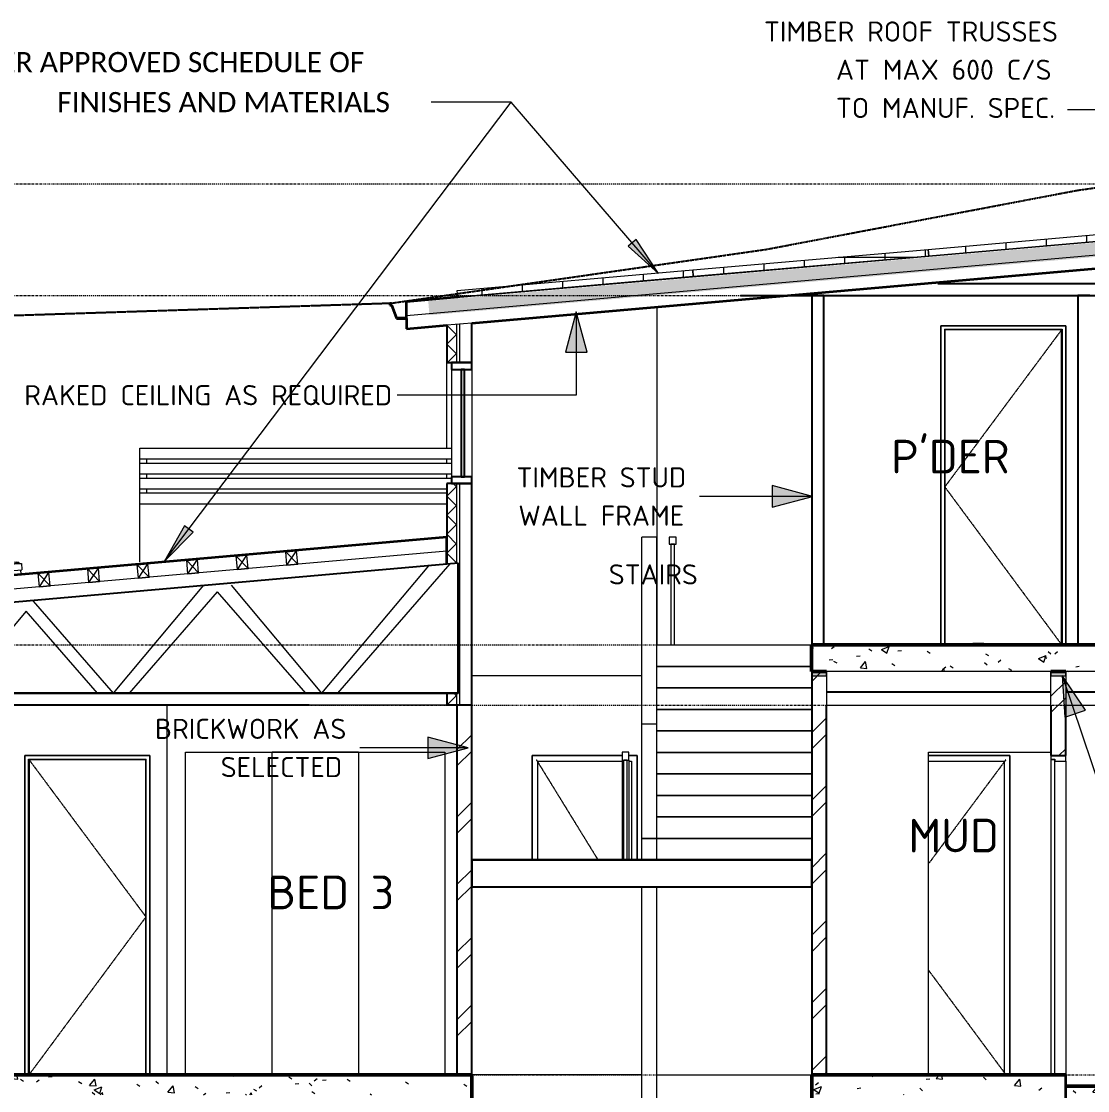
# Model space of a CAD drawing. Header units: millimetres. Extents: x -33161 to -5534, y 27411 to 40678.
# Drawn here: x -21461 to -13526, y 32222 to 40180 of the extents above; entities that cross this region are included whole.
import ezdxf

# ---------------------------------------------------------------- set-up
doc = ezdxf.new("R2010")
doc.units = ezdxf.units.MM
for name, pattern in [('Centre', [30, 12, -6, 6, -6]), ('Dash 2_5mm', [5, 2.5, -2.5]), ('Dashed - Tight 0_18 Pen', [3.46, 1.2, -0.53, 1.2, -0.53])]:
    doc.linetypes.add(name, pattern=pattern)
for name, color, linetype, lineweight in [('A-DETL', 90, 'Continuous', 9), ('A-DETL-GENF', 92, 'Continuous', 9), ('A-DETL-MEDM', 33, 'Continuous', 25), ('A-DETL-THIN', 151, 'Continuous', 9), ('A-DETL-WIDE', 214, 'Continuous', 50), ('A-DOOR', 31, 'Continuous', 9), ('A-DOOR-FRAM', 31, 'Continuous', 18), ('A-FLOR', 192, 'Continuous', 9), ('A-FLOR-HRAL', 11, 'Continuous', 9), ('A-FLOR-LEVL', 51, 'Continuous', 9), ('A-FLOR-MCUT', 51, 'Continuous', 9), ('A-FLOR-PATT', 8, 'Continuous', 35), ('A-GENM', 13, 'Continuous', 9), ('A-GLAZ', 151, 'Continuous', 9), ('A-ROOF', 132, 'Continuous', 9), ('A-ROOF-MCUT', 132, 'Continuous', 35), ('A-WALL', 113, 'Continuous', 9), ('A-WALL-PATT', 111, 'Continuous', 25), ('E-ELEC-FIXT', 91, 'Continuous', 9), ('G-ANNO-TEXT', 231, 'Continuous', 9), ('I-WALL', 2, 'Continuous', 9), ('P-SANR-FIXT', 6, 'Continuous', 9), ('S-STRS', 31, 'Continuous', 9)]:
    doc.layers.add(name, color=color, linetype=linetype, lineweight=lineweight)
doc.styles.add('Calibri', font='calibri.ttf', dxfattribs={"height": 150})
doc.styles.add('ISOCPEUR_1', font='ISOCPEUR.ttf', dxfattribs={"height": 250})
doc.styles.add('ISOCPEUR_2', font='ISOCPEUR.ttf', dxfattribs={"height": 150})
pattern_1 = [(45, (-15932.94, 33024.34), (-251.447, 251.447), []), (45, (-15932.94, 33405.34), (-251.447, 251.447), [])]
pattern_2 = [(50, (-15932.94, 33024.34), (582.99, -51.005), [60.96, -670.56]), (355, (-15932.94, 33024.34), (-112.777, 611.38), [48.768, -536.448]), (100.451, (-15884.36, 33020.1), (470.216, 560.373), [51.808, -569.888]), (46.184, (-15932.94, 33186.9), (867.453, -134.537), [91.44, -1005.84]), (96.636, (-15860.65, 33175.7), (759.69, 791.77), [77.71, -854.83]), (351.184, (-15932.9, 33186.9), (759.7, 791.76), [73.15, -804.67]), (21, (-15851.66, 33146.26), (485.166, -327.249), [60.96, -670.56]), (326, (-15851.66, 33146.26), (197.767, 589.4), [48.768, -536.448]), (71.451, (-15811.23, 33119), (682.934, 262.148), [51.808, -569.888]), (37.5, (-15932.94, 33024.34), (9.883, 270.576), [26.822, -503.123, 26.822, -1056.234]), (37.5, (-15932.94, 33024.34), (9.883, 270.576), [-556.768, -517.754, 26.822, -511.658]), (7.5, (-15932.94, 33024.34), (213.8225, 320.578), [26.822, -283.667, 26.822, -696.163]), (7.5, (-15932.94, 33024.34), (213.8225, 320.578), [-337.312, -490.931, 26.822, -178.41]), (327.5, (-16114.2, 33024.34), (433.891, -18.3325), [26.822, -176.378, 26.822, -1448.41]), (327.5, (-16114.2, 33024.34), (433.891, -18.3325), [-230.022, -607.162, 26.822, -814.426]), (317.5, (-16195.48, 33024.34), (474.014, 81.365), [26.822, -237.338, 26.822, -991.616]), (317.5, (-16195.48, 33024.34), (474.014, 81.365), [-290.982, -394.208, 26.822, -570.586])]
pattern_3 = [(0, (-15932.94, 33024.34), (0, 300), []), (90, (-15932.94, 33024.34), (-300, 2e-14), [])]

# ---------------------------------------------------------------- blocks, each defined once
blk = doc.blocks.new('Single - Timber Frame  - 870x2400-2599501-Section A-A')
at = {"layer": 'A-DOOR', "lineweight": 18}
for p, q in [((-13799.5, 34685), (-13799.5, 32345)), ((-13769.5, 34685), (-13799.5, 34685)), ((-13769.5, 32345), (-13769.5, 34685)), ((-13799.5, 32345), (-13769.5, 32345))]:
    blk.add_line(p, q, dxfattribs=at)
at = {"layer": 'A-DOOR-FRAM'}
for p, q in [((-13689.5, 34715), (-13799.5, 34715)), ((-13799.5, 34715), (-13799.5, 34688)), ((-13689.5, 34673), (-13689.5, 34715)), ((-13799.5, 34688), (-13769.5, 34688)), ((-13769.5, 34688), (-13769.5, 34673)), ((-13769.5, 34673), (-13689.5, 34673))]:
    blk.add_line(p, q, dxfattribs=at)
at = {"layer": 'A-DOOR-FRAM', "lineweight": 9}
for p, q in [((-13799.5, 34688), (-13799.5, 34685)), ((-13689.5, 34673), (-13689.5, 32340)), ((-13799.5, 32345), (-13799.5, 32340)), ((-13769.5, 32345), (-13769.5, 32340))]:
    blk.add_line(p, q, dxfattribs=at)
blk = doc.blocks.new('Single - Timber Frame  - 870x2400-2599487-Section A-A')
at = {"layer": 'A-DOOR', "linetype": 'Dashed - Tight 0_18 Pen'}
for p, q in [((-14134.5, 34685), (-14709.5, 33911.7)), ((-14709.5, 33116.6), (-14134.5, 32340))]:
    blk.add_line(p, q, dxfattribs=at)
at = {"layer": 'A-DOOR'}
blk.add_line((-14709.5, 32345), (-14146.5, 32345), dxfattribs=at)
at = {"layer": 'A-DOOR-FRAM', "lineweight": 9}
for p, q in [((-14104.5, 34715), (-14709.5, 34715)), ((-14104.5, 32340), (-14104.5, 34715)), ((-14709.5, 34673), (-14146.5, 34673)), ((-14146.5, 34673), (-14146.5, 32340))]:
    blk.add_line(p, q, dxfattribs=at)
blk = doc.blocks.new('Single - Timber Frame  - 870x2400-2599564-Section A-A')
at = {"layer": 'A-DOOR', "linetype": 'Dashed - Tight 0_18 Pen'}
for p, q in [((-13719.5, 37885), (-14589.5, 36715)), ((-14589.5, 36715), (-13719.5, 35540))]:
    blk.add_line(p, q, dxfattribs=at)
at = {"layer": 'A-DOOR'}
for p, q in [((-14589.5, 37885), (-14589.5, 35545)), ((-13719.5, 37885), (-14589.5, 37885)), ((-13719.5, 35545), (-13719.5, 37885)), ((-14589.5, 35545), (-14379.5, 35545)), ((-14299.5, 35545), (-13719.5, 35545))]:
    blk.add_line(p, q, dxfattribs=at)
at = {"layer": 'A-DOOR-FRAM', "lineweight": 9}
for p, q in [((-14619.5, 37915), (-14619.5, 35540)), ((-13689.5, 37915), (-14619.5, 37915)), ((-14592.5, 37888), (-14592.5, 35540)), ((-14592.5, 37888), (-13716.5, 37888)), ((-13716.5, 37888), (-13716.5, 35540)), ((-13689.5, 35540), (-13689.5, 37915)), ((-14577.5, 35545), (-14577.5, 35540)), ((-13731.5, 35545), (-13731.5, 35540))]:
    blk.add_line(p, q, dxfattribs=at)
blk = doc.blocks.new('VELUX FS   deck mounted   fixed - C01-1726125-Section A-A')
at = {"layer": 'A-GLAZ'}
for p, q in [((-22028.9, 36100.2), (-21479.9, 36148.3)), ((-22027.8, 36098.2), (-21480.7, 36146.1)), ((-21500.7, 36155.3), (-22009.6, 36110.8)), ((-21500.7, 36155.3), (-22009.6, 36110.8)), ((-21480.7, 36146.1), (-21462.3, 36145.8)), ((-21480.1, 36151.5), (-21479.9, 36148.3)), ((-21461.4, 36145), (-21457.4, 36099.1)), ((-21434.5, 36068.4), (-22059.8, 36013.7)), ((-22046.6, 36093.8), (-22042.6, 36047.9)), ((-22027.8, 36098.2), (-22045.8, 36094.8)), ((-22041.1, 36046.7), (-21458.6, 36097.7)), ((-22029.2, 36103.4), (-22028.9, 36100.2)), ((-21468.2, 36096.9), (-21465.5, 36065.7)), ((-21434.5, 36068.4), (-21434.3, 36066.3)), ((-22059.8, 36013.7), (-22059.6, 36011.6)), ((-22031.5, 36047.7), (-22028.8, 36016.4))]:
    blk.add_line(p, q, dxfattribs=at)
for points in [[(-21506.2, 36154.6), (-21502.3, 36155.3), (-21498.2, 36155.6), (-21494.2, 36155.5)], [(-21506.2, 36154.6), (-21502.3, 36155.3), (-21494.2, 36156), (-21486.2, 36154.9), (-21482.3, 36153.9)], [(-21479.9, 36148.3), (-21479.8, 36148.1), (-21479.9, 36147.7), (-21480, 36147.1), (-21480.3, 36146.6), (-21480.5, 36146.2), (-21480.7, 36146.1)], [(-21462.3, 36145.8), (-21462.2, 36145.8), (-21462.1, 36145.8), (-21461.9, 36145.7), (-21461.7, 36145.6), (-21461.5, 36145.4), (-21461.4, 36145.2), (-21461.4, 36145), (-21461.4, 36145)], [(-22045.8, 36094.8), (-22045.9, 36094.8), (-22046, 36094.7), (-22046.2, 36094.6), (-22046.4, 36094.4), (-22046.5, 36094.2), (-22046.6, 36094), (-22046.6, 36093.8), (-22046.6, 36093.8)], [(-22028.9, 36100.2), (-22028.9, 36100), (-22028.8, 36099.6), (-22028.6, 36099.1), (-22028.2, 36098.6), (-22027.9, 36098.4), (-22027.8, 36098.2)], [(-22004.1, 36111), (-22008.1, 36111.1), (-22016.2, 36110.3), (-22023.8, 36107.9), (-22027.6, 36106.2)], [(-22016.1, 36109.9), (-22012.1, 36110.7), (-22008.1, 36111.1), (-22004.1, 36111)]]:
    blk.add_open_spline(points, degree=3, dxfattribs=at)
for points, knots in [([(-21482.3, 36153.9), (-21482, 36153.9), (-21481.7, 36153.8), (-21481.3, 36153.5), (-21481, 36153.3), (-21480.8, 36153), (-21480.5, 36152.7), (-21480.3, 36152.2), (-21480.2, 36151.7), (-21480.1, 36151.5)], [0, 0, 0, 0, 0.2, 0.3, 0.4, 0.5, 0.6, 0.8, 1, 1, 1, 1]), ([(-22027.6, 36106.2), (-22027.8, 36106.1), (-22028.1, 36106), (-22028.4, 36105.7), (-22028.7, 36105.4), (-22028.9, 36105.1), (-22029.1, 36104.7), (-22029.2, 36104.1), (-22029.2, 36103.7), (-22029.2, 36103.4)], [0, 0, 0, 0, 0.2, 0.3, 0.4, 0.5, 0.6, 0.8, 1, 1, 1, 1]), ([(-21457.4, 36099.1), (-21457.4, 36099), (-21457.4, 36098.8), (-21457.4, 36098.6), (-21457.5, 36098.4), (-21457.6, 36098.3), (-21457.7, 36098.1), (-21457.8, 36098), (-21457.9, 36097.9), (-21458.1, 36097.8), (-21458.2, 36097.7), (-21458.4, 36097.7), (-21458.5, 36097.7), (-21458.6, 36097.7)], [0, 0, 0, 0, 0.0909091, 0.1363636, 0.1818182, 0.2272727, 0.2727273, 0.3181818, 0.3636364, 0.4090909, 0.4545455, 0.5, 0.5454545, 0.5454545, 0.5454545, 0.5454545]), ([(-22042.6, 36047.9), (-22042.6, 36047.8), (-22042.5, 36047.6), (-22042.4, 36047.4), (-22042.3, 36047.3), (-22042.2, 36047.1), (-22042.1, 36047), (-22042, 36046.9), (-22041.8, 36046.8), (-22041.6, 36046.8), (-22041.5, 36046.7), (-22041.3, 36046.7), (-22041.2, 36046.7), (-22041.1, 36046.7)], [0, 0, 0, 0, 0.0909091, 0.1363636, 0.1818182, 0.2272727, 0.2727273, 0.3181818, 0.3636364, 0.4090909, 0.4545455, 0.5, 0.5454545, 0.5454545, 0.5454545, 0.5454545])]:
    blk.add_open_spline(points, degree=3, knots=knots, dxfattribs=at)
blk = doc.blocks.new('3 panel robe door _stretchable_ - 2400-2341026-Section A-A')
at = {"layer": 'A-DOOR'}
for p, q in [((-18952.8, 34740), (-19596.1, 34740)), ((-19596.1, 32340), (-19596.1, 34740)), ((-18952.8, 34740), (-18952.8, 32340))]:
    blk.add_line(p, q, dxfattribs=at)
blk = doc.blocks.new('Single - Timber Frame  - 720x2400-1926410-Section A-A')
at = {"layer": 'A-DOOR', "linetype": 'Dashed - Tight 0_18 Pen'}
blk.add_line((-17629.5, 34685), (-17171, 33940), dxfattribs=at)
at = {"layer": 'A-DOOR-FRAM', "lineweight": 9}
for p, q in [((-16989.5, 34715), (-17659.5, 34715)), ((-17659.5, 34715), (-17659.5, 33940)), ((-16879.5, 34715), (-16939.5, 34715)), ((-16879.5, 33940), (-16879.5, 34715)), ((-17617.5, 34673), (-16989.5, 34673)), ((-17617.5, 33940), (-17617.5, 34673)), ((-16939.5, 34673), (-16921.5, 34673)), ((-16921.5, 34673), (-16921.5, 33940))]:
    blk.add_line(p, q, dxfattribs=at)
blk = doc.blocks.new('Single - Timber Frame  - 870x2400-V2-Section A-A')
at = {"layer": 'A-DOOR', "linetype": 'Dashed - Tight 0_18 Pen'}
for p, q in [((-15314.5, 31235), (-14444.5, 30065)), ((-14444.5, 30065), (-15314.5, 28890))]:
    blk.add_line(p, q, dxfattribs=at)
at = {"layer": 'A-DOOR'}
for p, q in [((-14444.5, 31235), (-15314.5, 31235)), ((-15314.5, 31235), (-15314.5, 28895)), ((-14444.5, 28895), (-14444.5, 31235)), ((-15314.5, 28895), (-14444.5, 28895))]:
    blk.add_line(p, q, dxfattribs=at)
at = {"layer": 'A-DOOR-FRAM', "lineweight": 9}
for p, q in [((-14414.5, 31265), (-15344.5, 31265)), ((-15344.5, 31265), (-15344.5, 28890)), ((-15317.5, 28890), (-15317.5, 31238)), ((-15317.5, 31238), (-14441.5, 31238)), ((-14441.5, 28890), (-14441.5, 31238)), ((-14414.5, 28890), (-14414.5, 31265)), ((-15302.5, 28890), (-15302.5, 28895)), ((-14456.5, 28890), (-14456.5, 28895))]:
    blk.add_line(p, q, dxfattribs=at)
blk = doc.blocks.new('Solar Panel_ Face Based - Solar Panel_ Face Based-1931305-Section A-A')
at = {"layer": 'E-ELEC-FIXT'}
h = blk.add_hatch(dxfattribs=at)
h.set_pattern_fill('FP_6', color=256, style=0, pattern_type=2)
h.set_pattern_definition(pattern_3)
h.paths.add_polyline_path([(-18214.5, 38126.5), (-16461.2, 38279.9), (-16465.5, 38329.8), (-18218.8, 38176.4)])
for p, q in [((-18218.8, 38176.4), (-16465.5, 38329.8)), ((-16461.2, 38279.9), (-18214.5, 38126.5)), ((-16465.5, 38329.8), (-16461.2, 38279.9)), ((-18214.5, 38126.5), (-18218.8, 38176.4))]:
    blk.add_line(p, q, dxfattribs=at)
blk = doc.blocks.new('Solar Panel_ Face Based - Solar Panel_ Face Based-V6-Section A-A')
at = {"layer": 'E-ELEC-FIXT'}
h = blk.add_hatch(dxfattribs=at)
h.set_pattern_fill('FP_6', color=256, style=0, pattern_type=2)
h.set_pattern_definition(pattern_3)
h.paths.add_polyline_path([(-16465.5, 38329.8), (-16461.2, 38279.9), (-14707.9, 38433.3), (-14712.2, 38483.1)])
for p, q in [((-16465.5, 38329.8), (-14712.2, 38483.1)), ((-14712.2, 38483.1), (-14707.9, 38433.3)), ((-14707.9, 38433.3), (-16461.2, 38279.9)), ((-16461.2, 38279.9), (-16465.5, 38329.8))]:
    blk.add_line(p, q, dxfattribs=at)
blk = doc.blocks.new('Solar Panel_ Face Based - Solar Panel_ Face Based-V7-Section A-A')
at = {"layer": 'E-ELEC-FIXT'}
h = blk.add_hatch(dxfattribs=at)
h.set_pattern_fill('FP_6', color=256, style=0, pattern_type=2)
h.set_pattern_definition(pattern_3)
h.paths.add_polyline_path([(-14707.9, 38433.3), (-12954.5, 38586.7), (-12958.9, 38636.5), (-14712.2, 38483.1)])
for p, q in [((-14712.2, 38483.1), (-12958.9, 38636.5)), ((-12958.9, 38636.5), (-12954.5, 38586.7)), ((-12954.5, 38586.7), (-14707.9, 38433.3)), ((-14707.9, 38433.3), (-14712.2, 38483.1))]:
    blk.add_line(p, q, dxfattribs=at)
blk = doc.blocks.new('3 PANEL 2 transom - FFF0946-1778814-Section A-A')
at = {"layer": 'A-GLAZ', "lineweight": 25}
for p, q in [((-18109.5, 37640), (-18259.5, 37640)), ((-18259.5, 37640), (-18259.5, 37590)), ((-18109.5, 37590), (-18109.5, 37640)), ((-18259.5, 37590), (-18109.5, 37590)), ((-18164.5, 37590), (-18189.5, 37590)), ((-18189.5, 37590), (-18189.5, 36790)), ((-18164.5, 36790), (-18164.5, 37590)), ((-18109.5, 36790), (-18259.5, 36790)), ((-18259.5, 36790), (-18259.5, 36740)), ((-18189.5, 36790), (-18164.5, 36790)), ((-18109.5, 36740), (-18109.5, 36790)), ((-18259.5, 36740), (-18109.5, 36740))]:
    blk.add_line(p, q, dxfattribs=at)
at = {"layer": 'A-GLAZ'}
for p, q in [((-18259.5, 37590), (-18259.5, 36790)), ((-18109.5, 37590), (-18109.5, 36790))]:
    blk.add_line(p, q, dxfattribs=at)
blk = doc.blocks.new('Timber_Screen_Adjustable_21388 - Type 1-2542742-Section A-A')
at = {"layer": 'A-GENM'}
for p, q in [((-20579.4, 36924), (-20579.4, 37004)), ((-20579.4, 37004), (-18259.5, 37004)), ((-20579.4, 36924), (-18259.5, 36924)), ((-20579.4, 36892.7), (-20579.4, 36924)), ((-20529.4, 36924), (-20529.4, 36892.7)), ((-20579.4, 36812.7), (-20579.4, 36892.7)), ((-20579.4, 36892.7), (-18259.5, 36892.7)), ((-20579.4, 36812.7), (-18259.5, 36812.7)), ((-20579.4, 36781.3), (-20579.4, 36812.7)), ((-20579.4, 36701.3), (-20579.4, 36781.3)), ((-20579.4, 36781.3), (-18259.5, 36781.3)), ((-20529.4, 36812.7), (-20529.4, 36781.3)), ((-20579.4, 36701.3), (-18294.5, 36701.3)), ((-20579.4, 36670), (-20579.4, 36701.3)), ((-20529.4, 36701.3), (-20529.4, 36670)), ((-20579.4, 36590), (-20579.4, 36670)), ((-20579.4, 36670), (-18294.5, 36670)), ((-20579.4, 36590), (-18294.5, 36590))]:
    blk.add_line(p, q, dxfattribs=at)
blk = doc.blocks.new('tile grate 80 - 1000x80-2561614-Section A-A')
at = {"layer": 'P-SANR-FIXT'}
for p, q in [((-14379.5, 35541), (-14388, 35541)), ((-14379.5, 35551), (-14299.5, 35551)), ((-14379.5, 35540), (-14379.5, 35551)), ((-14299.5, 35540), (-14299.5, 35551)), ((-14289.5, 35541), (-14299.5, 35541))]:
    blk.add_line(p, q, dxfattribs=at)
blk = doc.blocks.new('Railing - 25mm-2601266-Section A-A')
at = {"layer": 'A-FLOR-HRAL'}
for p, q in [((-16977, 33940), (-16977, 34680.6)), ((-16952, 34680.6), (-16977, 34680.6)), ((-16952, 33940), (-16952, 34680.6))]:
    blk.add_line(p, q, dxfattribs=at)
blk = doc.blocks.new('Railing - Railing-2600954-Section A-A')
blk.add_blockref('Railing - 25mm-2601266-Section A-A', (0, 0))
blk = doc.blocks.new('Top Rail Type - Top Rail_Internal_-2601176-Section A-A')
at = {"layer": 'A-FLOR-HRAL'}
for p, q in [((-16939.5, 34740), (-16989.5, 34740)), ((-16989.5, 34740), (-16989.5, 34680.6)), ((-16939.5, 34680.6), (-16939.5, 34740)), ((-16989.5, 34680.6), (-16939.5, 34680.6)), ((-16989.5, 34680.6), (-16989.5, 33940)), ((-16939.5, 34680.6), (-16939.5, 33940))]:
    blk.add_line(p, q, dxfattribs=at)
blk = doc.blocks.new('Railing - 25mm-1549699-Section A-A')
at = {"layer": 'A-FLOR-HRAL'}
for p, q in [((-16627, 36290), (-16627, 35540)), ((-16602, 36290), (-16627, 36290)), ((-16602, 35540), (-16602, 36290)), ((-16627, 35540), (-16602, 35540))]:
    blk.add_line(p, q, dxfattribs=at)
blk = doc.blocks.new('Railing - Railing-2601280-Section A-A')
blk.add_blockref('Railing - 25mm-1549699-Section A-A', (0, 0))
blk = doc.blocks.new('Top Rail Type - Top Rail_Internal_-2601392-Section A-A')
at = {"layer": 'A-FLOR-HRAL'}
for p, q in [((-16639.5, 36340), (-16639.5, 36290)), ((-16589.5, 36340), (-16639.5, 36340)), ((-16639.5, 36290), (-16589.5, 36290)), ((-16589.5, 36290), (-16589.5, 36340))]:
    blk.add_line(p, q, dxfattribs=at)

msp = doc.modelspace()

# ---------------------------------------------------------------- hatches: boundary and pattern name
at = {"layer": 'A-DETL-GENF'}
h = msp.add_hatch(dxfattribs=at)
h.set_pattern_fill('FP_8', style=0, pattern_type=2)
h.set_pattern_definition([(5, (-7818.47, 40630.01), (8.7156, -99.6195), [80, -290]), (95, (-7730.06, 40537.36), (-368.592, -32.248), [100, 0, 0, 0]), (185, (-7730.06, 40537.36), (8.7156, -99.6195), [80, -290]), (95, (-7809.75, 40530.4), (-368.592, -32.248), [100, 0, 0, 0]), (56.34, (-7809.754, 40530.392), (983.7628975, 1491.412469), [128.062, -4610.249]), (133.66, (-7730.058, 40537.365), (-1227.798386, 1297.925928), [128.062, -4610.249])])
h.paths.add_polyline_path([(-18424.3, 37993.2), (-8409.5, 38869.4), (-8418.6, 38974), (-18433.5, 38097.8)])
h = msp.add_hatch(dxfattribs=at)
h.set_pattern_fill('FP_10', style=0, pattern_type=2)
h.set_pattern_definition([(5, (-17053.21, 38052.21), (8.7156, -99.6195), [80, -290]), (95, (-16964.8, 37959.57), (-368.592, -32.248), [100, 0, 0, 0]), (185, (-16964.8, 37959.57), (8.7156, -99.6195), [80, -290]), (95, (-17044.5, 37952.6), (-368.592, -32.248), [100, 0, 0, 0]), (56.34, (-17044.492, 37952.592), (983.7628975, 1491.412469), [128.062, -4610.249]), (133.66, (-16964.796, 37959.565), (-1227.798386, 1297.925928), [128.062, -4610.249])])
h.paths.add_polyline_path([(-25649.5, 35592.8), (-19315.6, 36147), (-19324.7, 36251.6), (-25658.6, 35697.4)])
h = msp.add_hatch(dxfattribs=at)
h.set_pattern_fill('FP_2', style=0, pattern_type=2)
h.set_pattern_definition(pattern_2)
h.paths.add_polyline_path([(-9059.5, 35340), (-9059.5, 35540), (-15580.8, 35540), (-15580.8, 35340), (-9174.5, 35340)])
for points in [[(-15579.5, 35340), (-15579.5, 35310), (-15469.5, 35310), (-15469.5, 35340)], [(-13799.5, 35340), (-13799.5, 35310), (-13689.5, 35310), (-13689.5, 35340)]]:
    msp.add_hatch(color=8, dxfattribs=at).paths.add_polyline_path(points)
h = msp.add_hatch(dxfattribs=at)
h.set_pattern_fill('FP_2', style=0, pattern_type=2)
h.set_pattern_definition(pattern_2)
h.paths.add_polyline_path([(-25039.1, 32110), (-25039.1, 32190), (-24299.5, 32190), (-24299.5, 32110), (-24029.5, 32110), (-24029.5, 32190), (-18219.5, 32190), (-18219.5, 32110), (-18109.5, 32110), (-18109.5, 32340), (-25029.5, 32340), (-25029.5, 32440), (-25139.5, 32440), (-25139.5, 32340), (-25299.5, 32340), (-25299.5, 32110)])
h = msp.add_hatch(dxfattribs=at)
h.set_pattern_fill('FP_2', style=0, pattern_type=2)
h.set_pattern_definition(pattern_2)
h.paths.add_polyline_path([(-7279.5, 31890), (-7279.5, 32168), (-7560.5, 32168), (-7560.5, 32254), (-13689.5, 32254), (-13689.5, 32340), (-15579.5, 32340), (-15579.5, 32115), (-15469.5, 32115), (-15469.5, 32190), (-13849.5, 32190), (-13849.5, 31938), (-13592.1, 31938), (-13592.1, 32104), (-11619.4, 32104), (-11619.4, 32024), (-11509.4, 32024), (-11509.4, 32104), (-9859.5, 32104), (-9859.5, 32024), (-9589.5, 32024), (-9589.5, 32104), (-8989.5, 32104), (-8989.5, 32024), (-8539.5, 32024), (-8539.5, 32104), (-7710.5, 32104), (-7710.5, 31890)])
at = {"layer": 'A-FLOR-PATT', "lineweight": 9}
h = msp.add_hatch(dxfattribs=at)
h.set_pattern_fill('FP_2', color=256, style=0, pattern_type=2)
h.set_pattern_definition(pattern_2)
h.paths.add_polyline_path([(-15579.5, 35340), (-9059, 35340), (-9059, 35540), (-15579.5, 35540)])
h = msp.add_hatch(dxfattribs=at)
h.set_pattern_fill('FP_2', color=256, style=0, pattern_type=2)
h.set_pattern_definition(pattern_2)
h.paths.add_polyline_path([(-25039.1, 32140), (-25039.1, 32190), (-24299.5, 32190), (-24299.5, 32140), (-24029.5, 32140), (-24029.5, 32190), (-18219.5, 32190), (-18219.5, 32140), (-18109.5, 32140), (-18109.5, 32340), (-25139.5, 32340), (-25139.5, 32140)])
h.paths.add_polyline_path([(-15469.5, 32140), (-15469.5, 32190), (-13849.5, 32190), (-13849.5, 32140), (-13689.5, 32140), (-13689.5, 32340), (-15579.5, 32340), (-15579.5, 32140)])
at = {"layer": 'A-WALL-PATT', "lineweight": 9}
h = msp.add_hatch(dxfattribs=at)
h.set_pattern_fill('FP_7', color=256, angle=-135, style=0, pattern_type=2)
h.set_pattern_definition([(315, (-18294.46, 36503.89), (70.711, 70.711), []), (45, (-18294.46, 36503.89), (-70.711, 70.711), [])])
h.paths.add_polyline_path([(-18294.5, 35090), (-18219.5, 35090), (-18219.5, 35180), (-18294.5, 35180)])
h.paths.add_polyline_path([(-18294.5, 36139.2), (-18219.5, 36146.5), (-18219.5, 36740), (-18294.5, 36740), (-18294.5, 36146.5)])
h.paths.add_polyline_path([(-18219.5, 37640), (-18219.5, 37924.3), (-18294.5, 37917.8), (-18294.5, 37640)])
h = msp.add_hatch(dxfattribs=at)
h.set_pattern_fill('FP_1', color=256, style=0, pattern_type=2)
h.set_pattern_definition(pattern_1)
h.paths.add_polyline_path([(-15469.5, 32340), (-15469.5, 35340), (-15579.5, 35340), (-15579.5, 32340)])
h = msp.add_hatch(dxfattribs=at)
h.set_pattern_fill('FP_1', color=256, style=0, pattern_type=2)
h.set_pattern_definition(pattern_1)
h.paths.add_polyline_path([(-13689.5, 34715), (-13689.5, 35340), (-13799.5, 35340), (-13799.5, 34715)])
h = msp.add_hatch(dxfattribs=at)
h.set_pattern_fill('FP_1', color=256, style=0, pattern_type=2)
h.set_pattern_definition(pattern_1)
h.paths.add_polyline_path([(-18109.5, 32340), (-18109.5, 35090), (-18219.5, 35090), (-18219.5, 32340)])
at = {"layer": 'G-ANNO-TEXT'}
for points in [[(-16720.7, 38303.7), (-16886.3, 38557), (-16946.2, 38505.5)], [(-17332.1, 38018), (-17412.5, 37718), (-17251.7, 37718)], [(-15573.3, 36644.6), (-15873.3, 36725), (-15873.3, 36564.3)], [(-20396.1, 36162.6), (-20183.8, 36378.2), (-20246.9, 36425.8)], [(-13714.6, 35312.5), (-13695.7, 35002.5), (-13543.2, 35053.5)], [(-18136.7, 34773.3), (-18436.7, 34853.7), (-18436.7, 34693)]]:
    msp.add_hatch(color=7, dxfattribs=at).paths.add_polyline_path(points)

# ---------------------------------------------------------------- linework, layer by layer
at = {"layer": 'A-DETL', "linetype": 'Dash 2_5mm', "lineweight": 25}
for p, q in [((-10891.4, 39301.2), (-13599.5, 38920.6)), ((-13599.5, 38920.6), (-15918.1, 38480.6)), ((-15918.1, 38480.6), (-18700, 38081.3)), ((-18700, 38081.3), (-23162.6, 37935.8))]:
    msp.add_line(p, q, dxfattribs=at)
at = {"layer": 'A-DETL'}
for p, q in [((-13799.5, 35340), (-15469.5, 35340)), ((-15469.5, 35340), (-15469.5, 35090)), ((-13799.5, 35090), (-13799.5, 35340)), ((-13689.5, 35340), (-13689.5, 35090)), ((-9174.5, 35340), (-13689.5, 35340)), ((-15469.5, 35090), (-13799.5, 35090)), ((-13689.5, 35090), (-9174.5, 35090))]:
    msp.add_line(p, q, dxfattribs=at)
at = {"layer": 'A-DETL', "lineweight": 25}
for p, q in [((-15469.5, 35190), (-13799.5, 35190)), ((-13689.5, 35190), (-9174.5, 35190))]:
    msp.add_line(p, q, dxfattribs=at)
at = {"layer": 'A-DETL-MEDM'}
for p, q in [((-14640.8, 38230), (-9149.5, 38230)), ((-16109.5, 38140), (-9149.5, 38140)), ((-18210.8, 36146.5), (-25030.8, 35549.9)), ((-18210.8, 35180), (-18210.8, 36146.5)), ((-25030.8, 35180), (-18210.8, 35180)), ((-18209.5, 35180), (-24909.5, 35180)), ((-19319.5, 35090), (-24909.5, 35090))]:
    msp.add_line(p, q, dxfattribs=at)
at = {"layer": 'A-DETL-THIN'}
for p, q in [((-19105.9, 35180), (-18270.2, 36141.3)), ((-19225.1, 35180), (-18430.2, 36127.3)), ((-20776.4, 35180), (-20102.8, 35982.8)), ((-19225.1, 35180), (-19898.7, 35982.8)), ((-20657.1, 35180), (-20000.7, 35935.1)), ((-19344.4, 35180), (-20000.7, 35935.1)), ((-20776.4, 35180), (-21372.1, 35865.3)), ((-21425.6, 35789.7), (-21937.3, 35180)), ((-20895.6, 35180), (-21425.6, 35789.7)), ((-15469.5, 35340), (-15579.5, 35340)), ((-15579.5, 35340), (-15579.5, 35310)), ((-15469.5, 35310), (-15469.5, 35340)), ((-13689.5, 35340), (-13799.5, 35340)), ((-13799.5, 35340), (-13799.5, 35310)), ((-13689.5, 35310), (-13689.5, 35340)), ((-15579.5, 35310), (-15469.5, 35310)), ((-13799.5, 35310), (-13689.5, 35310)), ((-13689.5, 32254), (-13689.5, 32340))]:
    msp.add_line(p, q, dxfattribs=at)
at = {"layer": 'A-DETL-WIDE'}
for p, q in [((-9059.5, 35540), (-15580.8, 35540)), ((-15580.8, 35540), (-15580.8, 35340)), ((-15580.8, 35340), (-15469.5, 35340)), ((-13799.5, 35340), (-13689.5, 35340)), ((-18109.5, 32340), (-25029.5, 32340)), ((-18109.5, 32110), (-18109.5, 32340)), ((-13689.5, 32340), (-15579.5, 32340)), ((-15579.5, 32340), (-15579.5, 32115)), ((-7560.5, 32254), (-13689.5, 32254))]:
    msp.add_line(p, q, dxfattribs=at)
at = {"layer": 'A-FLOR'}
for p, q in [((-16734.5, 35540), (-16627, 35540)), ((-16602, 35540), (-15579.9, 35540)), ((-16734.5, 32340), (-15579.5, 32340)), ((-14709.5, 32341), (-14146.5, 32341))]:
    msp.add_line(p, q, dxfattribs=at)
at = {"layer": 'A-FLOR', "lineweight": 35}
for p, q in [((-9059, 35540), (-15579.5, 35540)), ((-15579.5, 35540), (-15579.5, 35340)), ((-13599.5, 35541), (-15489.9, 35541)), ((-15489.9, 35541), (-15489.9, 35540)), ((-13599.5, 35540), (-13599.5, 35541)), ((-15579.5, 35340), (-15469.5, 35340)), ((-13799.5, 35340), (-13689.5, 35340)), ((-18219.5, 32340), (-25139.5, 32340)), ((-18109.5, 32140), (-18109.5, 32340)), ((-13689.5, 32340), (-15579.5, 32340)), ((-15579.5, 32340), (-15579.5, 32140)), ((-13689.5, 32140), (-13689.5, 32340))]:
    msp.add_line(p, q, dxfattribs=at)
at = {"layer": 'A-FLOR-LEVL', "linetype": 'Centre'}
for p, q in [((-32780.5, 38970), (-5543, 38970)), ((-32780.5, 38140), (-5543, 38140)), ((-32780.5, 35540), (-5543, 35540)), ((-32780.5, 35090), (-5543, 35090)), ((-32780.5, 32340), (-5543, 32340))]:
    msp.add_line(p, q, dxfattribs=at)
at = {"layer": 'A-FLOR-MCUT'}
msp.add_line((-18109.5, 32340), (-18219.5, 32340), dxfattribs=at)
at = {"layer": 'A-ROOF'}
for p, q in [((-18594.5, 38092.3), (-8409.5, 38983.4)), ((-18594.5, 37991.9), (-8409.5, 38883)), ((-25899.5, 35674.6), (-18294.5, 36340)), ((-25899.5, 35574.2), (-18294.5, 36239.6))]:
    msp.add_line(p, q, dxfattribs=at)
at = {"layer": 'A-ROOF', "lineweight": 35}
for p, q in [((-18109.5, 37934), (-9194.5, 38713.9)), ((-18214.5, 38126.5), (-18594.5, 38093.3)), ((-18594.5, 37968.4), (-18594.5, 37891.5)), ((-18594.5, 37891.5), (-18294.5, 37917.8)), ((-18294.5, 36341), (-25899.5, 35675.6)), ((-18294.5, 36139.2), (-18294.5, 36341))]:
    msp.add_line(p, q, dxfattribs=at)
at = {"layer": 'A-ROOF-MCUT'}
for p, q in [((-18706.8, 38080.6), (-18719.5, 38080.6)), ((-18719.5, 38080.6), (-18719.5, 38067.9)), ((-18719.5, 38067.9), (-18706.8, 38067.9)), ((-18716.3, 38071.1), (-18716.3, 38077.4)), ((-18716.3, 38077.4), (-18706.8, 38077.4)), ((-18704.4, 38071.1), (-18716.3, 38071.1)), ((-18706.8, 38077.4), (-18706.8, 38080.6)), ((-18706.8, 38067.9), (-18668.7, 37968.4)), ((-18666.3, 37971.6), (-18704.4, 38071.1)), ((-18594.5, 38093.3), (-18597.6, 38093.3)), ((-18597.6, 38093.3), (-18597.6, 37971.6)), ((-18594.5, 37968.4), (-18594.5, 38093.3)), ((-18668.7, 37968.4), (-18594.5, 37968.4)), ((-18597.6, 37971.6), (-18666.3, 37971.6))]:
    msp.add_line(p, q, dxfattribs=at)
at = {"layer": 'A-WALL'}
for p, q in [((-16729.5, 35540), (-16729.5, 38054.7)), ((-18109.5, 37934), (-18294.5, 37917.8)), ((-18219.5, 37640), (-18219.5, 37924.3)), ((-18199.5, 37640), (-18199.5, 37926.1)), ((-18294.5, 37004), (-18294.5, 37640)), ((-18294.5, 36892.7), (-18294.5, 36924)), ((-18294.5, 36781.3), (-18294.5, 36812.7)), ((-18219.5, 36145.8), (-18219.5, 36740)), ((-18199.5, 35090), (-18199.5, 36740)), ((-20579.5, 36156.4), (-20579.5, 36590)), ((-16844.5, 33940), (-16844.5, 36340)), ((-16729.5, 36340), (-16844.5, 36340)), ((-16734.5, 36340), (-16734.5, 33940)), ((-16844.5, 35310), (-18109.5, 35310)), ((-18219.5, 35090), (-18219.5, 35180)), ((-20379.5, 35090), (-21559.5, 35090)), ((-16734.5, 34948.2), (-16844.5, 34948.2)), ((-21434.5, 32340), (-21434.5, 34715)), ((-21434.5, 34715), (-20504.5, 34715)), ((-20504.5, 34715), (-20504.5, 32340)), ((-17659.5, 33940), (-17659.5, 34715)), ((-17659.5, 34715), (-16989.5, 34715)), ((-16939.5, 34715), (-16879.5, 34715)), ((-16879.5, 34715), (-16879.5, 33940)), ((-14709.5, 32340), (-14709.5, 34740)), ((-14709.5, 34740), (-13799.5, 34740)), ((-14709.5, 34715), (-14104.5, 34715)), ((-14104.5, 34715), (-14104.5, 32340)), ((-16734.5, 33739), (-16734.5, 30615)), ((-16844.5, 30615), (-16844.5, 33600.9))]:
    msp.add_line(p, q, dxfattribs=at)
at = {"layer": 'A-WALL', "lineweight": 25}
for p, q in [((-18294.5, 37917.8), (-18294.5, 37640)), ((-18109.5, 37640), (-18109.5, 37934)), ((-18294.5, 37640), (-18109.5, 37640)), ((-18294.5, 36740), (-18294.5, 36139.2)), ((-18109.5, 36740), (-18294.5, 36740)), ((-18109.5, 35090), (-18109.5, 36740)), ((-15579.5, 35340), (-15579.5, 32340)), ((-18294.5, 35180), (-18294.5, 35090)), ((-18109.5, 35090), (-18294.5, 35090)), ((-18219.5, 35090), (-18219.5, 32340)), ((-18109.5, 32340), (-18109.5, 35090)), ((-15469.5, 32340), (-15469.5, 35090)), ((-13799.5, 35090), (-13799.5, 34715)), ((-13689.5, 34715), (-13689.5, 35090)), ((-13799.5, 34715), (-13689.5, 34715))]:
    msp.add_line(p, q, dxfattribs=at)
at = {"layer": 'G-ANNO-TEXT', "color": 7}
for p, q in [((-20396.1, 36162.6), (-17816.7, 39578.9)), ((-17816.7, 39578.9), (-18412.8, 39578.9)), ((-17816.7, 39578.9), (-18412.8, 39578.9)), ((-16720.7, 38303.7), (-17816.7, 39578.9)), ((-13161.6, 39522), (-13675.1, 39522)), ((-16886.3, 38557), (-16946.2, 38505.5)), ((-16720.7, 38303.7), (-16886.3, 38557)), ((-16946.2, 38505.5), (-16720.7, 38303.7)), ((-17332.1, 38018), (-17412.5, 37718)), ((-17251.7, 37718), (-17332.1, 38018)), ((-17332.1, 38018), (-17332.1, 37397.8)), ((-17412.5, 37718), (-17251.7, 37718)), ((-17332.1, 37397.8), (-18663.9, 37397.8)), ((-15573.3, 36644.6), (-15873.3, 36725)), ((-15873.3, 36725), (-15873.3, 36564.3)), ((-15573.3, 36644.6), (-16415.3, 36644.6)), ((-15873.3, 36564.3), (-15573.3, 36644.6)), ((-20246.9, 36425.8), (-20396.1, 36162.6)), ((-20396.1, 36162.6), (-20183.8, 36378.2)), ((-20183.8, 36378.2), (-20246.9, 36425.8)), ((-13714.6, 35312.5), (-13695.7, 35002.5)), ((-13543.2, 35053.5), (-13714.6, 35312.5)), ((-13714.6, 35312.5), (-13060.7, 33356.6)), ((-13695.7, 35002.5), (-13543.2, 35053.5)), ((-18136.7, 34773.3), (-18436.7, 34853.7)), ((-18436.7, 34853.7), (-18436.7, 34693)), ((-18136.7, 34773.3), (-18942.1, 34773.3)), ((-18436.7, 34693), (-18136.7, 34773.3))]:
    msp.add_line(p, q, dxfattribs=at)
at = {"layer": 'I-WALL', "lineweight": 25}
for p, q in [((-15489.9, 38140), (-15579.9, 38140)), ((-15579.9, 38140), (-15579.9, 35540)), ((-15489.9, 35541), (-15489.9, 38140)), ((-13599.5, 38140), (-13599.5, 35541)), ((-13509.5, 38140), (-13599.5, 38140)), ((-15579.9, 35540), (-15579.5, 35540))]:
    msp.add_line(p, q, dxfattribs=at)
at = {"layer": 'I-WALL'}
for p, q in [((-13599.5, 38140), (-15489.9, 38140)), ((-14619.5, 35540), (-14619.5, 37915)), ((-14619.5, 37915), (-13689.5, 37915)), ((-13689.5, 37915), (-13689.5, 35540)), ((-18294.5, 35090), (-20379.5, 35090)), ((-20379.5, 35090), (-20379.5, 32340)), ((-20239.5, 32340), (-20239.5, 34740)), ((-20239.5, 34740), (-18309.5, 34740)), ((-18309.5, 34740), (-18309.5, 32340))]:
    msp.add_line(p, q, dxfattribs=at)
at = {"layer": 'S-STRS'}
for p, q in [((-16734.5, 35380), (-15579.5, 35380)), ((-16734.5, 35379), (-15579.5, 35379)), ((-15579.5, 35379), (-16734.5, 35379)), ((-16734.5, 35220), (-15579.5, 35220)), ((-16734.5, 35219), (-15579.5, 35219)), ((-15579.5, 35219), (-16734.5, 35219)), ((-16734.5, 35060), (-15579.5, 35060)), ((-16734.5, 35059), (-15579.5, 35059)), ((-15579.5, 35059), (-16734.5, 35059)), ((-16734.5, 34900), (-15579.5, 34900)), ((-16734.5, 34899), (-15579.5, 34899)), ((-15579.5, 34899), (-16734.5, 34899)), ((-16734.5, 34740), (-15579.5, 34740)), ((-16734.5, 34739), (-15579.5, 34739)), ((-15579.5, 34739), (-16734.5, 34739)), ((-16734.5, 34580), (-15579.5, 34580)), ((-16734.5, 34579), (-15579.5, 34579)), ((-15579.5, 34579), (-16734.5, 34579)), ((-16734.5, 34420), (-15579.5, 34420)), ((-16734.5, 34419), (-15579.5, 34419)), ((-15579.5, 34419), (-16734.5, 34419)), ((-16734.5, 34260), (-15579.5, 34260)), ((-16734.5, 34259), (-15579.5, 34259)), ((-15579.5, 34259), (-16734.5, 34259)), ((-16844.5, 34100), (-15579.5, 34100)), ((-16844.5, 34099), (-16844.5, 34100)), ((-16844.5, 34099), (-15579.5, 34099)), ((-16844.5, 33940), (-16844.5, 34099)), ((-15579.5, 34099), (-16844.5, 34099)), ((-16844.5, 33600.9), (-16844.5, 33739)), ((-16844.5, 32340), (-18109.5, 32340))]:
    msp.add_line(p, q, dxfattribs=at)
at = {"layer": 'S-STRS', "lineweight": 25}
for p, q in [((-15579.5, 33940), (-18109.5, 33940)), ((-18109.5, 33940), (-18109.5, 33939)), ((-15579.5, 33939), (-18109.5, 33939)), ((-18109.5, 33939), (-18109.5, 33739)), ((-18109.5, 33939), (-15579.5, 33939)), ((-15579.5, 33939), (-15579.5, 33940)), ((-15579.5, 33739), (-15579.5, 33939)), ((-18109.5, 33739), (-15579.5, 33739))]:
    msp.add_line(p, q, dxfattribs=at)

# ---------------------------------------------------------------- block references
at = {"layer": 'A-DOOR'}
for name, p in [('Single - Timber Frame  - 870x2400-2599564-Section A-A', (0, 0)), ('Single - Timber Frame  - 870x2400-V2-Section A-A', (-6090, 3450)), ('3 panel robe door _stretchable_ - 2400-2341026-Section A-A', (0, 0)), ('Single - Timber Frame  - 720x2400-1926410-Section A-A', (0, 0)), ('Single - Timber Frame  - 870x2400-2599487-Section A-A', (0, 0)), ('Single - Timber Frame  - 870x2400-2599501-Section A-A', (0, 0))]:
    msp.add_blockref(name, p, dxfattribs=at)
at = {"layer": 'A-FLOR-HRAL'}
for name in ['Top Rail Type - Top Rail_Internal_-2601392-Section A-A', 'Railing - Railing-2601280-Section A-A', 'Top Rail Type - Top Rail_Internal_-2601176-Section A-A', 'Railing - Railing-2600954-Section A-A']:
    msp.add_blockref(name, (0, 0), dxfattribs=at)
at = {"layer": 'A-GENM'}
msp.add_blockref('Timber_Screen_Adjustable_21388 - Type 1-2542742-Section A-A', (0, 0), dxfattribs=at)
at = {"layer": 'A-GLAZ'}
for name in ['3 PANEL 2 transom - FFF0946-1778814-Section A-A', 'VELUX FS   deck mounted   fixed - C01-1726125-Section A-A']:
    msp.add_blockref(name, (0, 0), dxfattribs=at)
at = {"layer": 'E-ELEC-FIXT'}
for name in ['Solar Panel_ Face Based - Solar Panel_ Face Based-V7-Section A-A', 'Solar Panel_ Face Based - Solar Panel_ Face Based-V6-Section A-A', 'Solar Panel_ Face Based - Solar Panel_ Face Based-1931305-Section A-A']:
    msp.add_blockref(name, (0, 0), dxfattribs=at)
at = {"layer": 'P-SANR-FIXT'}
msp.add_blockref('tile grate 80 - 1000x80-2561614-Section A-A', (0, 0), dxfattribs=at)

# ---------------------------------------------------------------- texts
at = {"layer": 'G-ANNO-TEXT', "color": 7, "attachment_point": 1}
for s, insert, char_height, width, style in [('TIMBER ROOF TRUSSES', (-15935.1, 40179.1), 150, 2557.383, 'ISOCPEUR_2'), ('COLORBOND SURFMIST ROOF AS PER APPROVED SCHEDULE OF ', (-24945.5, 39951.6), 150, 7672.149, 'Calibri'), ('AT MAX 600 C/S', (-15399.3, 39894.7), 150, 1908.016, 'ISOCPEUR_2'), ('FINISHES AND MATERIALS', (-21195, 39653.9), 150, 3126.581, 'Calibri'), ('TO MANUF. SPEC.', (-15399.3, 39610.3), 150, 1908.016, 'ISOCPEUR_2'), ('RAKED CEILING AS REQUIRED', (-21439.9, 37472.8), 150, 3182.699, 'ISOCPEUR_2'), ("P'DER", (-14988.6, 37065.4), 250, 1042.194, 'ISOCPEUR_1'), ('TIMBER STUD', (-17776.3, 36860.8), 150, 1467.088, 'ISOCPEUR_2'), ('WALL FRAME', (-17763, 36576.3), 150, 1451.054, 'ISOCPEUR_2'), ('STAIRS', (-17089.9, 36138.7), 150, 793.671, 'ISOCPEUR_2'), ('BRICKWORK AS ', (-20467.6, 34989.5), 150, 1667.51, 'ISOCPEUR_2'), ('SELECTED', (-19978.1, 34705), 150, 1074.261, 'ISOCPEUR_2'), ('MUD', (-14860.4, 34245.2), 250, 753.586, 'ISOCPEUR_1'), ('BED 3', (-19629.6, 33822.1), 250, 1098.312, 'ISOCPEUR_1')]:
    msp.add_mtext(s, dxfattribs=dict(at, insert=insert, char_height=char_height, width=width, style=style))

doc.saveas('drawing.dxf')
